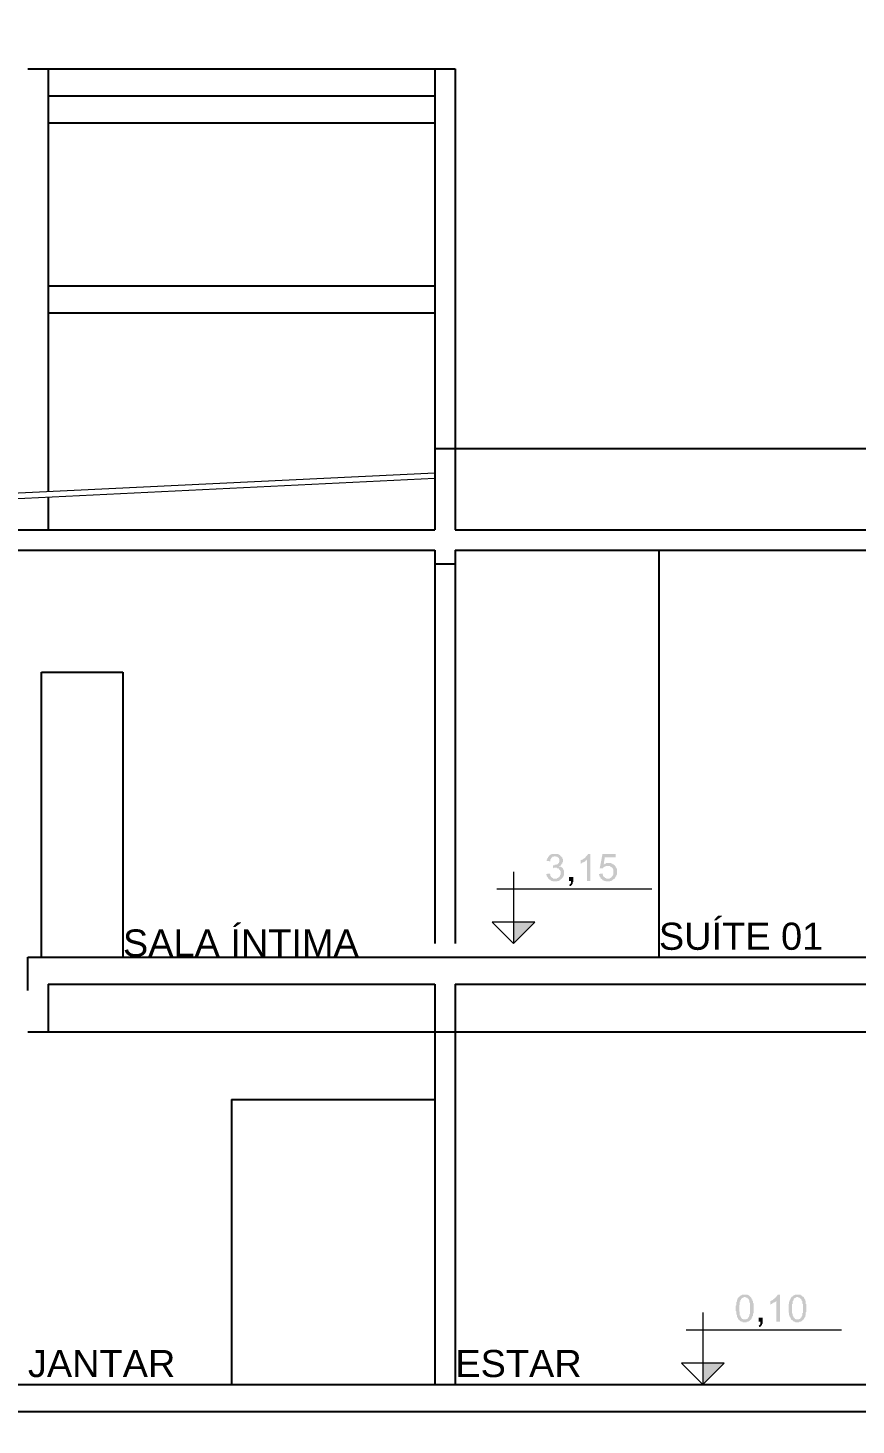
# Model space of a CAD drawing. Header units: millimetres. Extents: x 501.7 to 522.3, y 459.6 to 471.4.
# Drawn here: x 511.4 to 517.51, y 461.05 to 471.35 of the extents above; entities that cross this region are included whole.
import ezdxf

# ---------------------------------------------------------------- set-up
doc = ezdxf.new("R2010")
doc.units = ezdxf.units.MM
doc.linetypes.add('HIDDEN', pattern=[9.525, 6.35, -3.175])
for name, color, linetype in [('ARQ_ALV CT', 5, 'Continuous'), ('ARQ_ALV VS', 2, 'Continuous'), ('ARQ_CONC CT', 6, 'Continuous'), ('ARQ_CONC VS', 2, 'Continuous'), ('ARQ_CORTE', 6, 'Continuous'), ('ARQ_ESQ VS', 2, 'Continuous'), ('ARQ_PROJ INF', 1, 'HIDDEN'), ('ARQ_TXT 01', 1, 'Continuous'), ('PDF3_SIMB_01', 7, 'Continuous'), ('PDF3_SIMB_TXT', 7, 'Continuous')]:
    doc.layers.add(name, color=color, linetype=linetype)
doc.layers.add('ARQ_COTA_AZUL', color=5, linetype='Continuous', lineweight=20, true_color=0x0000ff)
doc.layers.add('ARQ_TELHADO CT', color=2, linetype='Continuous', lineweight=20)
doc.layers.add('PDF3_SIMB_PREENCHIMENTO', color=7, linetype='Continuous', true_color=0xbababa)
doc.styles.add('Annot_2.0mm', font='arial.ttf', dxfattribs={"height": 2})
doc.styles.add('cota', font='arial.ttf')
doc.dimstyles.new('Info 01 - annot', dxfattribs={"dimtxt": 2, "dimasz": 3, "dimexe": 1, "dimexo": 1, "dimgap": 1, "dimtad": 1, "dimzin": 4, "dimtxsty": 'cota', "dimblk": 'DOTSMALL', "dimcen": 2, "dimdle": 1, "dimclrd": 256, "dimclre": 256, "dimclrt": 1, "dimazin": 2, "dimtfac": 0.09, "dimtix": 1, "dimtmove": 2, "dimatfit": 2, "dimfxl": 5, "dimfxlon": 1, "dimtolj": 1, "dimtzin": 4, "dimlwd": -1, "dimarcsym": 1})

# ---------------------------------------------------------------- blocks, each defined once
blk = doc.blocks.new('_DotSmall')
at = {"color": 0, "linetype": 'ByBlock', "const_width": 0.5}
blk.add_lwpolyline([(-0.0625, 0, 1), (0.0625, 0, 1)], format="xyb", close=True, dxfattribs=at)
blk = doc.blocks.new('*D30')
at = {"layer": 'ARQ_COTA_AZUL', "transparency": 16777216}
blk.add_line((520.292, 468.153), (520.292, 469.353), dxfattribs=at)
at = {"layer": 'ARQ_COTA_AZUL', "lineweight": -2, "transparency": 16777216}
for p, q in [((519.792, 469.253), (520.392, 469.253)), ((519.792, 468.253), (520.392, 468.253))]:
    blk.add_line(p, q, dxfattribs=at)
at = {"layer": 'ARQ_COTA_AZUL', "transparency": 16777216, "xscale": 0.3, "yscale": 0.3, "zscale": 0.3}
for p, rotation in [((520.292, 469.253), 90), ((520.292, 468.253), 270)]:
    blk.add_blockref('_DotSmall', p, dxfattribs=dict(at, rotation=rotation))
at = {"layer": 'ARQ_COTA_AZUL', "color": 1, "transparency": 16777216, "insert": (520.072, 468.753), "char_height": 0.2, "attachment_point": 5, "rotation": 90, "style": 'cota'}
blk.add_mtext('\\A1;1,00', dxfattribs=at)
blk = doc.blocks.new('*D31')
at = {"layer": 'ARQ_COTA_AZUL', "transparency": 16777216}
for p, q in [((520.292, 469.435), (520.292, 469.735)), ((520.292, 469.235), (520.292, 469.435)), ((520.292, 469.235), (520.292, 468.935))]:
    blk.add_line(p, q, dxfattribs=at)
at = {"layer": 'ARQ_COTA_AZUL', "lineweight": -2, "transparency": 16777216}
for p, q in [((519.792, 469.435), (520.392, 469.435)), ((519.792, 469.235), (520.392, 469.235))]:
    blk.add_line(p, q, dxfattribs=at)
at = {"layer": 'ARQ_COTA_AZUL', "transparency": 16777216, "xscale": 0.3, "yscale": 0.3, "zscale": 0.3}
for p, rotation in [((520.292, 469.435), 270), ((520.292, 469.235), 90)]:
    blk.add_blockref('_DotSmall', p, dxfattribs=dict(at, rotation=rotation))
at = {"layer": 'ARQ_COTA_AZUL', "color": 1, "transparency": 16777216, "insert": (520.072, 469.335), "char_height": 0.2, "attachment_point": 5, "rotation": 90, "style": 'cota'}
blk.add_mtext('\\A1;,20', dxfattribs=at)
blk = doc.blocks.new('*D32')
at = {"layer": 'ARQ_COTA_AZUL', "transparency": 16777216}
blk.add_line((520.292, 469.353), (520.292, 470.753), dxfattribs=at)
at = {"layer": 'ARQ_COTA_AZUL', "lineweight": -2, "transparency": 16777216}
for p, q in [((519.792, 470.653), (520.392, 470.653)), ((519.792, 469.453), (520.392, 469.453))]:
    blk.add_line(p, q, dxfattribs=at)
at = {"layer": 'ARQ_COTA_AZUL', "transparency": 16777216, "xscale": 0.3, "yscale": 0.3, "zscale": 0.3}
for p, rotation in [((520.292, 470.653), 90), ((520.292, 469.453), 270)]:
    blk.add_blockref('_DotSmall', p, dxfattribs=dict(at, rotation=rotation))
at = {"layer": 'ARQ_COTA_AZUL', "color": 1, "transparency": 16777216, "insert": (520.072, 470.053), "char_height": 0.2, "attachment_point": 5, "rotation": 90, "style": 'cota'}
blk.add_mtext('\\A1;1,20', dxfattribs=at)
blk = doc.blocks.new('*D33')
at = {"layer": 'ARQ_COTA_AZUL', "transparency": 16777216}
for p, q in [((520.292, 470.853), (520.292, 471.153)), ((520.292, 470.653), (520.292, 470.853)), ((520.292, 470.653), (520.292, 470.353))]:
    blk.add_line(p, q, dxfattribs=at)
at = {"layer": 'ARQ_COTA_AZUL', "lineweight": -2, "transparency": 16777216}
for p, q in [((519.792, 470.853), (520.392, 470.853)), ((519.792, 470.653), (520.392, 470.653))]:
    blk.add_line(p, q, dxfattribs=at)
at = {"layer": 'ARQ_COTA_AZUL', "transparency": 16777216, "xscale": 0.3, "yscale": 0.3, "zscale": 0.3}
for p, rotation in [((520.292, 470.853), 270), ((520.292, 470.653), 90)]:
    blk.add_blockref('_DotSmall', p, dxfattribs=dict(at, rotation=rotation))
at = {"layer": 'ARQ_COTA_AZUL', "color": 1, "transparency": 16777216, "insert": (520.072, 470.753), "char_height": 0.2, "attachment_point": 5, "rotation": 90, "style": 'cota'}
blk.add_mtext('\\A1;,20', dxfattribs=at)
blk = doc.blocks.new('*D34')
at = {"layer": 'ARQ_COTA_AZUL', "transparency": 16777216}
for p, q in [((520.292, 471.053), (520.292, 471.353)), ((520.292, 470.853), (520.292, 471.053)), ((520.292, 470.853), (520.292, 470.553))]:
    blk.add_line(p, q, dxfattribs=at)
at = {"layer": 'ARQ_COTA_AZUL', "lineweight": -2, "transparency": 16777216}
for p, q in [((519.792, 471.053), (520.392, 471.053)), ((519.792, 470.853), (520.392, 470.853))]:
    blk.add_line(p, q, dxfattribs=at)
at = {"layer": 'ARQ_COTA_AZUL', "transparency": 16777216, "xscale": 0.3, "yscale": 0.3, "zscale": 0.3}
for p, rotation in [((520.292, 471.053), 270), ((520.292, 470.853), 90)]:
    blk.add_blockref('_DotSmall', p, dxfattribs=dict(at, rotation=rotation))
at = {"layer": 'ARQ_COTA_AZUL', "color": 1, "transparency": 16777216, "insert": (520.072, 470.953), "char_height": 0.2, "attachment_point": 5, "rotation": 90, "style": 'cota'}
blk.add_mtext('\\A1;,20', dxfattribs=at)
blk = doc.blocks.new('*D38')
at = {"layer": 'ARQ_COTA_AZUL', "transparency": 16777216}
blk.add_line((521.269, 468.153), (521.269, 471.153), dxfattribs=at)
at = {"layer": 'ARQ_COTA_AZUL', "lineweight": -2, "transparency": 16777216}
for p, q in [((520.769, 471.053), (521.369, 471.053)), ((520.769, 468.253), (521.369, 468.253))]:
    blk.add_line(p, q, dxfattribs=at)
at = {"layer": 'ARQ_COTA_AZUL', "transparency": 16777216, "xscale": 0.3, "yscale": 0.3, "zscale": 0.3}
for p, rotation in [((521.269, 471.053), 90), ((521.269, 468.253), 270)]:
    blk.add_blockref('_DotSmall', p, dxfattribs=dict(at, rotation=rotation))
at = {"layer": 'ARQ_COTA_AZUL', "color": 1, "transparency": 16777216, "insert": (521.049, 469.653), "char_height": 0.2, "attachment_point": 5, "rotation": 90, "style": 'cota'}
blk.add_mtext('\\A1;2,80', dxfattribs=at)
blk = doc.blocks.new('*D39')
at = {"layer": 'ARQ_COTA_AZUL', "transparency": 16777216}
blk.add_line((522.156, 461.053), (522.156, 471.153), dxfattribs=at)
at = {"layer": 'ARQ_COTA_AZUL', "lineweight": -2, "transparency": 16777216}
for p, q in [((521.656, 471.053), (522.256, 471.053)), ((521.656, 461.153), (522.256, 461.153))]:
    blk.add_line(p, q, dxfattribs=at)
at = {"layer": 'ARQ_COTA_AZUL', "transparency": 16777216, "xscale": 0.3, "yscale": 0.3, "zscale": 0.3}
for p, rotation in [((522.156, 471.053), 90), ((522.156, 461.153), 270)]:
    blk.add_blockref('_DotSmall', p, dxfattribs=dict(at, rotation=rotation))
at = {"layer": 'ARQ_COTA_AZUL', "color": 1, "transparency": 16777216, "insert": (521.936, 466.103), "char_height": 0.2, "attachment_point": 5, "rotation": 90, "style": 'cota'}
blk.add_mtext('\\A1;9,90', dxfattribs=at)

msp = doc.modelspace()

# ---------------------------------------------------------------- hatches: boundary and pattern name
at = {"layer": 'PDF3_SIMB_TXT', "transparency": 33554559}
for points in [[(515.222, 465.116), (515.247, 465.12), (515.247, 465.116), (515.247, 465.116), (515.252, 465.112), (515.252, 465.107), (515.252, 465.107), (515.252, 465.103), (515.256, 465.099), (515.256, 465.099), (515.256, 465.095), (515.26, 465.095), (515.26, 465.095), (515.26, 465.091), (515.264, 465.091), (515.264, 465.091), (515.268, 465.086), (515.268, 465.086), (515.273, 465.086), (515.273, 465.082), (515.277, 465.082), (515.277, 465.082), (515.281, 465.082), (515.285, 465.082), (515.285, 465.082), (515.29, 465.082), (515.294, 465.082), (515.294, 465.082), (515.298, 465.082), (515.302, 465.082), (515.302, 465.086), (515.307, 465.086), (515.307, 465.086), (515.311, 465.091), (515.311, 465.091), (515.315, 465.091), (515.315, 465.095), (515.319, 465.095), (515.319, 465.099), (515.324, 465.099), (515.324, 465.103), (515.324, 465.103), (515.324, 465.107), (515.328, 465.112), (515.328, 465.112), (515.328, 465.116), (515.328, 465.116), (515.328, 465.12), (515.328, 465.124), (515.328, 465.124), (515.328, 465.124), (515.328, 465.129), (515.328, 465.133), (515.328, 465.133), (515.328, 465.137), (515.324, 465.141), (515.324, 465.141), (515.324, 465.146), (515.319, 465.146), (515.319, 465.15), (515.319, 465.15), (515.315, 465.15), (515.315, 465.154), (515.315, 465.154), (515.311, 465.158), (515.307, 465.158), (515.307, 465.158), (515.302, 465.158), (515.302, 465.163), (515.298, 465.163), (515.294, 465.163), (515.294, 465.163), (515.29, 465.163), (515.29, 465.163), (515.285, 465.163), (515.285, 465.163), (515.281, 465.163), (515.277, 465.163), (515.277, 465.163), (515.273, 465.158), (515.273, 465.158), (515.273, 465.179), (515.277, 465.179), (515.277, 465.179), (515.281, 465.179), (515.285, 465.179), (515.285, 465.184), (515.29, 465.184), (515.294, 465.184), (515.294, 465.184), (515.298, 465.184), (515.298, 465.184), (515.302, 465.188), (515.307, 465.188), (515.307, 465.188), (515.311, 465.192), (515.311, 465.192), (515.311, 465.196), (515.315, 465.196), (515.315, 465.196), (515.315, 465.201), (515.319, 465.205), (515.319, 465.205), (515.319, 465.209), (515.319, 465.213), (515.319, 465.213), (515.319, 465.218), (515.319, 465.222), (515.319, 465.222), (515.319, 465.226), (515.315, 465.226), (515.315, 465.23), (515.315, 465.234), (515.311, 465.234), (515.311, 465.234), (515.311, 465.239), (515.307, 465.239), (515.307, 465.239), (515.302, 465.243), (515.302, 465.243), (515.298, 465.243), (515.298, 465.243), (515.294, 465.243), (515.29, 465.247), (515.29, 465.247), (515.285, 465.247), (515.285, 465.247), (515.281, 465.247), (515.277, 465.243), (515.277, 465.243), (515.273, 465.243), (515.268, 465.243), (515.268, 465.239), (515.264, 465.239), (515.264, 465.239), (515.264, 465.239), (515.26, 465.234), (515.26, 465.234), (515.256, 465.23), (515.256, 465.23), (515.256, 465.226), (515.256, 465.226), (515.252, 465.222), (515.252, 465.218), (515.252, 465.218), (515.252, 465.213), (515.252, 465.209), (515.226, 465.213), (515.226, 465.218), (515.226, 465.222), (515.226, 465.222), (515.23, 465.226), (515.23, 465.23), (515.23, 465.23), (515.23, 465.234), (515.235, 465.234), (515.235, 465.239), (515.235, 465.239), (515.239, 465.243), (515.239, 465.243), (515.239, 465.247), (515.243, 465.247), (515.243, 465.251), (515.247, 465.251), (515.247, 465.251), (515.247, 465.256), (515.252, 465.256), (515.252, 465.256), (515.256, 465.26), (515.256, 465.26), (515.26, 465.26), (515.26, 465.26), (515.264, 465.264), (515.268, 465.264), (515.268, 465.264), (515.273, 465.264), (515.277, 465.264), (515.277, 465.264), (515.281, 465.264), (515.285, 465.264), (515.285, 465.264), (515.29, 465.264), (515.29, 465.264), (515.294, 465.264), (515.298, 465.264), (515.298, 465.264), (515.302, 465.264), (515.307, 465.264), (515.307, 465.264), (515.311, 465.26), (515.311, 465.26), (515.315, 465.26), (515.315, 465.26), (515.319, 465.256), (515.319, 465.256), (515.324, 465.256), (515.324, 465.251), (515.328, 465.251), (515.328, 465.247), (515.332, 465.247), (515.332, 465.243), (515.336, 465.243), (515.336, 465.239), (515.336, 465.239), (515.34, 465.239), (515.34, 465.234), (515.34, 465.23), (515.34, 465.23), (515.345, 465.226), (515.345, 465.226), (515.345, 465.222), (515.345, 465.218), (515.345, 465.218), (515.345, 465.213), (515.345, 465.209), (515.345, 465.209), (515.345, 465.205), (515.345, 465.205), (515.34, 465.201), (515.34, 465.196), (515.34, 465.196), (515.34, 465.192), (515.336, 465.192), (515.336, 465.192), (515.336, 465.188), (515.336, 465.188), (515.332, 465.184), (515.332, 465.184), (515.328, 465.179), (515.328, 465.179), (515.324, 465.175), (515.324, 465.175), (515.319, 465.175), (515.315, 465.175), (515.319, 465.171), (515.324, 465.171), (515.324, 465.171), (515.328, 465.171), (515.332, 465.167), (515.332, 465.167), (515.336, 465.167), (515.336, 465.163), (515.34, 465.163), (515.34, 465.163), (515.345, 465.158), (515.345, 465.158), (515.345, 465.158), (515.345, 465.154), (515.349, 465.154), (515.349, 465.15), (515.349, 465.146), (515.349, 465.146), (515.353, 465.141), (515.353, 465.141), (515.353, 465.137), (515.353, 465.133), (515.353, 465.133), (515.353, 465.129), (515.353, 465.124), (515.353, 465.124), (515.353, 465.12), (515.353, 465.12), (515.353, 465.116), (515.353, 465.112), (515.353, 465.112), (515.353, 465.107), (515.353, 465.103), (515.349, 465.103), (515.349, 465.099), (515.349, 465.099), (515.349, 465.095), (515.345, 465.095), (515.345, 465.091), (515.345, 465.091), (515.34, 465.086), (515.34, 465.086), (515.336, 465.082), (515.336, 465.082), (515.336, 465.078), (515.332, 465.078), (515.332, 465.078), (515.328, 465.074), (515.328, 465.074), (515.324, 465.074), (515.324, 465.069), (515.319, 465.069), (515.319, 465.069), (515.315, 465.065), (515.311, 465.065), (515.311, 465.065), (515.307, 465.065), (515.307, 465.065), (515.302, 465.061), (515.298, 465.061), (515.298, 465.061), (515.294, 465.061), (515.29, 465.061), (515.29, 465.061), (515.285, 465.061), (515.285, 465.061), (515.281, 465.061), (515.277, 465.061), (515.277, 465.061), (515.273, 465.061), (515.268, 465.065), (515.268, 465.065), (515.264, 465.065), (515.26, 465.065), (515.26, 465.065), (515.256, 465.069), (515.256, 465.069), (515.252, 465.069), (515.252, 465.074), (515.247, 465.074), (515.247, 465.074), (515.243, 465.078), (515.243, 465.078), (515.243, 465.078), (515.239, 465.082), (515.239, 465.082), (515.235, 465.086), (515.235, 465.086), (515.235, 465.091), (515.23, 465.091), (515.23, 465.095), (515.23, 465.095), (515.226, 465.099), (515.226, 465.103), (515.226, 465.103), (515.226, 465.107), (515.226, 465.107), (515.222, 465.112), (515.222, 465.116), (515.222, 465.116)], [(515.548, 465.065), (515.522, 465.065), (515.522, 465.222), (515.522, 465.222), (515.518, 465.218), (515.518, 465.218), (515.518, 465.213), (515.514, 465.213), (515.51, 465.213), (515.51, 465.209), (515.506, 465.209), (515.506, 465.205), (515.501, 465.205), (515.501, 465.205), (515.497, 465.205), (515.497, 465.201), (515.493, 465.201), (515.489, 465.201), (515.489, 465.196), (515.484, 465.196), (515.484, 465.196), (515.48, 465.192), (515.476, 465.192), (515.476, 465.192), (515.476, 465.192), (515.476, 465.218), (515.476, 465.218), (515.48, 465.218), (515.484, 465.218), (515.484, 465.222), (515.489, 465.222), (515.489, 465.222), (515.493, 465.226), (515.493, 465.226), (515.497, 465.23), (515.501, 465.23), (515.501, 465.23), (515.506, 465.234), (515.506, 465.234), (515.51, 465.234), (515.51, 465.239), (515.51, 465.239), (515.514, 465.243), (515.514, 465.243), (515.518, 465.247), (515.518, 465.247), (515.522, 465.251), (515.522, 465.251), (515.527, 465.256), (515.527, 465.256), (515.527, 465.26), (515.531, 465.26), (515.531, 465.264), (515.531, 465.264), (515.531, 465.264), (515.548, 465.264)], [(515.611, 465.116), (515.637, 465.12), (515.637, 465.116), (515.637, 465.112), (515.641, 465.112), (515.641, 465.107), (515.641, 465.103), (515.641, 465.103), (515.645, 465.099), (515.645, 465.099), (515.645, 465.095), (515.65, 465.095), (515.65, 465.091), (515.65, 465.091), (515.654, 465.091), (515.654, 465.086), (515.658, 465.086), (515.658, 465.086), (515.662, 465.086), (515.666, 465.082), (515.666, 465.082), (515.671, 465.082), (515.671, 465.082), (515.675, 465.082), (515.675, 465.082), (515.679, 465.082), (515.683, 465.082), (515.683, 465.082), (515.688, 465.082), (515.688, 465.082), (515.692, 465.086), (515.692, 465.086), (515.696, 465.086), (515.7, 465.091), (515.7, 465.091), (515.705, 465.091), (515.705, 465.095), (515.705, 465.095), (515.709, 465.099), (515.709, 465.099), (515.709, 465.103), (515.713, 465.103), (515.713, 465.107), (515.713, 465.107), (515.713, 465.112), (515.717, 465.112), (515.717, 465.116), (515.717, 465.12), (515.717, 465.12), (515.717, 465.124), (515.717, 465.129), (515.717, 465.129), (515.717, 465.129), (515.717, 465.133), (515.717, 465.137), (515.717, 465.141), (515.717, 465.141), (515.717, 465.146), (515.717, 465.15), (515.713, 465.15), (515.713, 465.154), (515.713, 465.154), (515.713, 465.158), (515.709, 465.158), (515.709, 465.163), (515.705, 465.163), (515.705, 465.163), (515.705, 465.167), (515.7, 465.167), (515.7, 465.171), (515.696, 465.171), (515.696, 465.171), (515.692, 465.171), (515.692, 465.175), (515.688, 465.175), (515.688, 465.175), (515.683, 465.175), (515.679, 465.175), (515.675, 465.175), (515.675, 465.175), (515.671, 465.175), (515.671, 465.175), (515.666, 465.175), (515.662, 465.175), (515.662, 465.175), (515.658, 465.171), (515.658, 465.171), (515.654, 465.171), (515.654, 465.171), (515.65, 465.171), (515.65, 465.167), (515.645, 465.167), (515.645, 465.163), (515.641, 465.163), (515.641, 465.158), (515.641, 465.158), (515.637, 465.158), (515.616, 465.158), (515.637, 465.264), (515.734, 465.264), (515.734, 465.239), (515.654, 465.239), (515.645, 465.184), (515.645, 465.188), (515.65, 465.188), (515.65, 465.188), (515.654, 465.192), (515.658, 465.192), (515.658, 465.192), (515.662, 465.192), (515.662, 465.196), (515.666, 465.196), (515.671, 465.196), (515.671, 465.196), (515.675, 465.196), (515.679, 465.196), (515.679, 465.196), (515.683, 465.196), (515.683, 465.196), (515.688, 465.196), (515.692, 465.196), (515.692, 465.196), (515.696, 465.196), (515.7, 465.196), (515.7, 465.196), (515.705, 465.192), (515.705, 465.192), (515.709, 465.192), (515.709, 465.192), (515.713, 465.188), (515.717, 465.188), (515.717, 465.188), (515.721, 465.184), (515.721, 465.184), (515.726, 465.179), (515.726, 465.179), (515.73, 465.179), (515.73, 465.175), (515.73, 465.175), (515.734, 465.171), (515.734, 465.171), (515.734, 465.167), (515.738, 465.163), (515.738, 465.163), (515.738, 465.158), (515.738, 465.158), (515.743, 465.154), (515.743, 465.154), (515.743, 465.15), (515.743, 465.146), (515.743, 465.146), (515.743, 465.141), (515.743, 465.137), (515.743, 465.137), (515.743, 465.133), (515.743, 465.129), (515.743, 465.129), (515.743, 465.124), (515.743, 465.12), (515.743, 465.12), (515.743, 465.116), (515.743, 465.112), (515.743, 465.112), (515.738, 465.107), (515.738, 465.107), (515.738, 465.103), (515.738, 465.099), (515.734, 465.099), (515.734, 465.095), (515.734, 465.095), (515.734, 465.091), (515.73, 465.091), (515.73, 465.086), (515.73, 465.086), (515.726, 465.082), (515.726, 465.082), (515.721, 465.078), (515.721, 465.078), (515.717, 465.078), (515.717, 465.074), (515.713, 465.074), (515.713, 465.074), (515.709, 465.069), (515.709, 465.069), (515.705, 465.069), (515.705, 465.065), (515.7, 465.065), (515.7, 465.065), (515.696, 465.065), (515.692, 465.065), (515.692, 465.061), (515.688, 465.061), (515.683, 465.061), (515.683, 465.061), (515.679, 465.061), (515.675, 465.061), (515.675, 465.061), (515.671, 465.061), (515.671, 465.061), (515.666, 465.061), (515.662, 465.061), (515.662, 465.061), (515.658, 465.065), (515.654, 465.065), (515.654, 465.065), (515.65, 465.065), (515.65, 465.065), (515.645, 465.069), (515.641, 465.069), (515.641, 465.069), (515.637, 465.069), (515.637, 465.074), (515.633, 465.074), (515.633, 465.078), (515.633, 465.078), (515.628, 465.078), (515.628, 465.082), (515.624, 465.082), (515.624, 465.086), (515.624, 465.086), (515.62, 465.091), (515.62, 465.091), (515.62, 465.095), (515.616, 465.095), (515.616, 465.099), (515.616, 465.099), (515.616, 465.103), (515.611, 465.107), (515.611, 465.107), (515.611, 465.112), (515.611, 465.116), (515.611, 465.116)], [(515.391, 465.065), (515.391, 465.095), (515.421, 465.095), (515.421, 465.065), (515.421, 465.061), (515.421, 465.057), (515.421, 465.057), (515.417, 465.052), (515.417, 465.048), (515.417, 465.048), (515.417, 465.044), (515.417, 465.044), (515.412, 465.04), (515.412, 465.04), (515.412, 465.04), (515.412, 465.036), (515.408, 465.036), (515.408, 465.031), (515.404, 465.031), (515.404, 465.027), (515.4, 465.027), (515.4, 465.027), (515.395, 465.027), (515.391, 465.036), (515.391, 465.036), (515.395, 465.04), (515.395, 465.04), (515.4, 465.044), (515.4, 465.044), (515.4, 465.044), (515.404, 465.048), (515.404, 465.048), (515.404, 465.052), (515.404, 465.057), (515.404, 465.057), (515.404, 465.061), (515.404, 465.065), (515.404, 465.065)], [(516.945, 461.815), (516.919, 461.815), (516.919, 461.972), (516.919, 461.972), (516.919, 461.967), (516.915, 461.967), (516.915, 461.963), (516.911, 461.963), (516.911, 461.963), (516.906, 461.959), (516.902, 461.959), (516.902, 461.955), (516.898, 461.955), (516.898, 461.955), (516.894, 461.955), (516.894, 461.95), (516.89, 461.95), (516.885, 461.95), (516.885, 461.946), (516.881, 461.946), (516.881, 461.946), (516.877, 461.942), (516.877, 461.942), (516.873, 461.942), (516.873, 461.942), (516.873, 461.967), (516.873, 461.967), (516.877, 461.967), (516.881, 461.967), (516.881, 461.972), (516.885, 461.972), (516.885, 461.972), (516.89, 461.976), (516.894, 461.976), (516.894, 461.98), (516.898, 461.98), (516.898, 461.98), (516.902, 461.984), (516.902, 461.984), (516.906, 461.984), (516.906, 461.989), (516.906, 461.989), (516.911, 461.993), (516.911, 461.993), (516.915, 461.997), (516.915, 461.997), (516.919, 462.001), (516.919, 462.001), (516.923, 462.006), (516.923, 462.006), (516.923, 462.01), (516.928, 462.01), (516.928, 462.014), (516.928, 462.014), (516.928, 462.014), (516.945, 462.014)], [(516.788, 461.815), (516.788, 461.845), (516.818, 461.845), (516.818, 461.815), (516.818, 461.811), (516.818, 461.807), (516.818, 461.807), (516.818, 461.802), (516.813, 461.798), (516.813, 461.798), (516.813, 461.794), (516.813, 461.794), (516.813, 461.79), (516.809, 461.79), (516.809, 461.79), (516.809, 461.785), (516.805, 461.785), (516.805, 461.781), (516.801, 461.781), (516.801, 461.777), (516.796, 461.777), (516.796, 461.777), (516.792, 461.777), (516.788, 461.785), (516.788, 461.785), (516.792, 461.79), (516.792, 461.79), (516.796, 461.794), (516.796, 461.794), (516.796, 461.794), (516.801, 461.798), (516.801, 461.798), (516.801, 461.802), (516.801, 461.807), (516.801, 461.807), (516.801, 461.811), (516.801, 461.815), (516.801, 461.815)]]:
    msp.add_hatch(color=256, dxfattribs=at).paths.add_polyline_path(points)
h = msp.add_hatch(color=256, dxfattribs=at)
h.paths.add_polyline_path([(516.619, 461.912), (516.619, 461.917), (516.619, 461.921), (516.619, 461.925), (516.619, 461.925), (516.619, 461.929), (516.619, 461.934), (516.623, 461.938), (516.623, 461.938), (516.623, 461.942), (516.623, 461.946), (516.623, 461.946), (516.623, 461.95), (516.623, 461.95), (516.623, 461.955), (516.623, 461.959), (516.623, 461.959), (516.627, 461.963), (516.627, 461.963), (516.627, 461.967), (516.627, 461.967), (516.627, 461.972), (516.627, 461.972), (516.631, 461.976), (516.631, 461.98), (516.631, 461.98), (516.631, 461.984), (516.636, 461.989), (516.636, 461.989), (516.636, 461.993), (516.64, 461.993), (516.64, 461.997), (516.644, 461.997), (516.644, 462.001), (516.644, 462.001), (516.648, 462.001), (516.648, 462.006), (516.652, 462.006), (516.652, 462.006), (516.657, 462.01), (516.657, 462.01), (516.661, 462.01), (516.661, 462.01), (516.665, 462.014), (516.669, 462.014), (516.669, 462.014), (516.674, 462.014), (516.678, 462.014), (516.678, 462.014), (516.682, 462.014), (516.686, 462.014), (516.686, 462.014), (516.686, 462.014), (516.691, 462.014), (516.695, 462.014), (516.695, 462.014), (516.699, 462.014), (516.703, 462.014), (516.703, 462.014), (516.707, 462.014), (516.712, 462.01), (516.712, 462.01), (516.712, 462.01), (516.716, 462.01), (516.72, 462.006), (516.72, 462.006), (516.724, 462.001), (516.724, 462.001), (516.724, 462.001), (516.729, 461.997), (516.729, 461.997), (516.733, 461.993), (516.733, 461.989), (516.733, 461.989), (516.737, 461.984), (516.737, 461.984), (516.737, 461.98), (516.741, 461.98), (516.741, 461.976), (516.741, 461.976), (516.741, 461.972), (516.746, 461.967), (516.746, 461.967), (516.746, 461.963), (516.746, 461.959), (516.746, 461.959), (516.746, 461.955), (516.746, 461.955), (516.75, 461.95), (516.75, 461.95), (516.75, 461.946), (516.75, 461.946), (516.75, 461.942), (516.75, 461.938), (516.75, 461.938), (516.75, 461.934), (516.75, 461.929), (516.75, 461.925), (516.75, 461.925), (516.75, 461.921), (516.75, 461.917), (516.75, 461.912), (516.75, 461.912), (516.75, 461.908), (516.75, 461.908), (516.75, 461.904), (516.75, 461.9), (516.75, 461.895), (516.75, 461.895), (516.75, 461.891), (516.75, 461.887), (516.75, 461.887), (516.75, 461.883), (516.75, 461.879), (516.75, 461.879), (516.746, 461.874), (516.746, 461.87), (516.746, 461.87), (516.746, 461.866), (516.746, 461.866), (516.746, 461.862), (516.746, 461.862), (516.746, 461.857), (516.741, 461.857), (516.741, 461.853), (516.741, 461.849), (516.741, 461.849), (516.737, 461.845), (516.737, 461.845), (516.737, 461.84), (516.733, 461.836), (516.733, 461.836), (516.733, 461.832), (516.729, 461.832), (516.729, 461.828), (516.724, 461.828), (516.724, 461.828), (516.724, 461.824), (516.72, 461.824), (516.72, 461.824), (516.716, 461.819), (516.716, 461.819), (516.712, 461.819), (516.712, 461.815), (516.707, 461.815), (516.707, 461.815), (516.703, 461.815), (516.699, 461.815), (516.699, 461.811), (516.695, 461.811), (516.691, 461.811), (516.691, 461.811), (516.686, 461.811), (516.686, 461.811), (516.682, 461.811), (516.678, 461.811), (516.678, 461.811), (516.674, 461.811), (516.669, 461.811), (516.669, 461.815), (516.665, 461.815), (516.665, 461.815), (516.661, 461.815), (516.657, 461.819), (516.657, 461.819), (516.652, 461.819), (516.652, 461.819), (516.648, 461.824), (516.648, 461.824), (516.644, 461.828), (516.644, 461.828), (516.64, 461.828), (516.64, 461.832), (516.64, 461.832), (516.64, 461.832), (516.636, 461.836), (516.636, 461.836), (516.636, 461.84), (516.636, 461.84), (516.631, 461.845), (516.631, 461.845), (516.631, 461.849), (516.631, 461.849), (516.627, 461.853), (516.627, 461.853), (516.627, 461.857), (516.627, 461.857), (516.627, 461.862), (516.627, 461.866), (516.623, 461.866), (516.623, 461.87), (516.623, 461.87), (516.623, 461.874), (516.623, 461.879), (516.623, 461.879), (516.623, 461.883), (516.623, 461.887), (516.623, 461.891), (516.623, 461.891), (516.619, 461.895), (516.619, 461.9), (516.619, 461.904), (516.619, 461.908), (516.619, 461.908), (516.619, 461.912)], flags=0)
h.paths.add_polyline_path([(516.644, 461.912), (516.644, 461.908), (516.644, 461.904), (516.644, 461.904), (516.644, 461.9), (516.644, 461.895), (516.644, 461.891), (516.648, 461.887), (516.648, 461.883), (516.648, 461.883), (516.648, 461.879), (516.648, 461.874), (516.648, 461.874), (516.648, 461.87), (516.648, 461.866), (516.648, 461.866), (516.648, 461.862), (516.652, 461.862), (516.652, 461.857), (516.652, 461.857), (516.652, 461.853), (516.652, 461.853), (516.657, 461.853), (516.657, 461.849), (516.657, 461.849), (516.657, 461.849), (516.657, 461.845), (516.661, 461.845), (516.661, 461.84), (516.665, 461.84), (516.665, 461.836), (516.669, 461.836), (516.669, 461.836), (516.674, 461.832), (516.678, 461.832), (516.678, 461.832), (516.682, 461.832), (516.682, 461.832), (516.686, 461.832), (516.686, 461.832), (516.691, 461.832), (516.695, 461.832), (516.695, 461.832), (516.699, 461.836), (516.699, 461.836), (516.703, 461.836), (516.703, 461.836), (516.707, 461.84), (516.707, 461.84), (516.712, 461.845), (516.712, 461.845), (516.712, 461.849), (516.716, 461.849), (516.716, 461.849), (516.716, 461.853), (516.716, 461.853), (516.716, 461.857), (516.72, 461.857), (516.72, 461.862), (516.72, 461.862), (516.72, 461.866), (516.72, 461.866), (516.72, 461.87), (516.72, 461.87), (516.724, 461.874), (516.724, 461.879), (516.724, 461.879), (516.724, 461.883), (516.724, 461.887), (516.724, 461.891), (516.724, 461.895), (516.724, 461.895), (516.724, 461.9), (516.724, 461.904), (516.724, 461.908), (516.724, 461.912), (516.724, 461.912), (516.724, 461.917), (516.724, 461.921), (516.724, 461.925), (516.724, 461.929), (516.724, 461.934), (516.724, 461.938), (516.724, 461.938), (516.724, 461.942), (516.724, 461.946), (516.724, 461.95), (516.724, 461.95), (516.724, 461.955), (516.72, 461.955), (516.72, 461.959), (516.72, 461.963), (516.72, 461.963), (516.72, 461.967), (516.72, 461.967), (516.72, 461.972), (516.716, 461.972), (516.716, 461.976), (516.716, 461.976), (516.716, 461.976), (516.716, 461.98), (516.712, 461.98), (516.712, 461.98), (516.712, 461.984), (516.707, 461.984), (516.707, 461.989), (516.703, 461.989), (516.703, 461.993), (516.699, 461.993), (516.699, 461.993), (516.695, 461.993), (516.691, 461.993), (516.691, 461.997), (516.686, 461.997), (516.686, 461.997), (516.682, 461.997), (516.678, 461.997), (516.678, 461.993), (516.674, 461.993), (516.674, 461.993), (516.669, 461.993), (516.669, 461.989), (516.665, 461.989), (516.665, 461.989), (516.661, 461.984), (516.661, 461.984), (516.657, 461.98), (516.657, 461.98), (516.657, 461.976), (516.657, 461.976), (516.652, 461.976), (516.652, 461.972), (516.652, 461.972), (516.652, 461.967), (516.652, 461.967), (516.652, 461.963), (516.648, 461.963), (516.648, 461.959), (516.648, 461.955), (516.648, 461.955), (516.648, 461.95), (516.648, 461.946), (516.648, 461.946), (516.648, 461.942), (516.648, 461.938), (516.644, 461.938), (516.644, 461.934), (516.644, 461.929), (516.644, 461.925), (516.644, 461.921), (516.644, 461.917), (516.644, 461.912), (516.644, 461.912)], flags=0)
h = msp.add_hatch(color=256, dxfattribs=at)
h.paths.add_polyline_path([(517.008, 461.912), (517.008, 461.917), (517.008, 461.921), (517.008, 461.925), (517.008, 461.925), (517.008, 461.929), (517.008, 461.934), (517.008, 461.938), (517.008, 461.938), (517.008, 461.942), (517.008, 461.946), (517.012, 461.946), (517.012, 461.95), (517.012, 461.95), (517.012, 461.955), (517.012, 461.959), (517.012, 461.959), (517.012, 461.963), (517.012, 461.963), (517.017, 461.967), (517.017, 461.967), (517.017, 461.972), (517.017, 461.972), (517.017, 461.976), (517.021, 461.98), (517.021, 461.98), (517.021, 461.984), (517.025, 461.989), (517.025, 461.989), (517.025, 461.993), (517.029, 461.993), (517.029, 461.997), (517.029, 461.997), (517.033, 462.001), (517.033, 462.001), (517.038, 462.001), (517.038, 462.006), (517.038, 462.006), (517.042, 462.006), (517.042, 462.01), (517.046, 462.01), (517.05, 462.01), (517.05, 462.01), (517.055, 462.014), (517.055, 462.014), (517.059, 462.014), (517.063, 462.014), (517.063, 462.014), (517.067, 462.014), (517.072, 462.014), (517.072, 462.014), (517.072, 462.014), (517.076, 462.014), (517.08, 462.014), (517.084, 462.014), (517.084, 462.014), (517.089, 462.014), (517.093, 462.014), (517.093, 462.014), (517.097, 462.014), (517.097, 462.01), (517.101, 462.01), (517.101, 462.01), (517.105, 462.01), (517.105, 462.006), (517.11, 462.006), (517.11, 462.001), (517.114, 462.001), (517.114, 462.001), (517.118, 461.997), (517.118, 461.997), (517.122, 461.993), (517.122, 461.989), (517.122, 461.989), (517.127, 461.984), (517.127, 461.984), (517.127, 461.98), (517.127, 461.98), (517.131, 461.976), (517.131, 461.976), (517.131, 461.972), (517.131, 461.967), (517.135, 461.967), (517.135, 461.963), (517.135, 461.959), (517.135, 461.959), (517.135, 461.955), (517.135, 461.955), (517.135, 461.95), (517.135, 461.95), (517.135, 461.946), (517.139, 461.946), (517.139, 461.942), (517.139, 461.938), (517.139, 461.938), (517.139, 461.934), (517.139, 461.929), (517.139, 461.925), (517.139, 461.925), (517.139, 461.921), (517.139, 461.917), (517.139, 461.912), (517.139, 461.912), (517.139, 461.908), (517.139, 461.908), (517.139, 461.904), (517.139, 461.9), (517.139, 461.895), (517.139, 461.895), (517.139, 461.891), (517.139, 461.887), (517.139, 461.887), (517.135, 461.883), (517.135, 461.879), (517.135, 461.879), (517.135, 461.874), (517.135, 461.87), (517.135, 461.87), (517.135, 461.866), (517.135, 461.866), (517.135, 461.862), (517.131, 461.862), (517.131, 461.857), (517.131, 461.857), (517.131, 461.853), (517.131, 461.849), (517.127, 461.849), (517.127, 461.845), (517.127, 461.845), (517.122, 461.84), (517.122, 461.836), (517.122, 461.836), (517.118, 461.832), (517.118, 461.832), (517.118, 461.828), (517.114, 461.828), (517.114, 461.828), (517.11, 461.824), (517.11, 461.824), (517.11, 461.824), (517.105, 461.819), (517.105, 461.819), (517.101, 461.819), (517.097, 461.815), (517.097, 461.815), (517.093, 461.815), (517.093, 461.815), (517.089, 461.815), (517.084, 461.811), (517.084, 461.811), (517.08, 461.811), (517.076, 461.811), (517.076, 461.811), (517.072, 461.811), (517.072, 461.811), (517.067, 461.811), (517.063, 461.811), (517.063, 461.811), (517.059, 461.811), (517.055, 461.815), (517.055, 461.815), (517.05, 461.815), (517.05, 461.815), (517.046, 461.819), (517.046, 461.819), (517.042, 461.819), (517.042, 461.819), (517.038, 461.824), (517.038, 461.824), (517.033, 461.828), (517.033, 461.828), (517.029, 461.828), (517.029, 461.832), (517.029, 461.832), (517.025, 461.832), (517.025, 461.836), (517.025, 461.836), (517.025, 461.84), (517.021, 461.84), (517.021, 461.845), (517.021, 461.845), (517.021, 461.849), (517.017, 461.849), (517.017, 461.853), (517.017, 461.853), (517.017, 461.857), (517.017, 461.857), (517.012, 461.862), (517.012, 461.866), (517.012, 461.866), (517.012, 461.87), (517.012, 461.87), (517.012, 461.874), (517.012, 461.879), (517.012, 461.879), (517.008, 461.883), (517.008, 461.887), (517.008, 461.891), (517.008, 461.891), (517.008, 461.895), (517.008, 461.9), (517.008, 461.904), (517.008, 461.908), (517.008, 461.908), (517.008, 461.912)], flags=0)
h.paths.add_polyline_path([(517.033, 461.912), (517.033, 461.908), (517.033, 461.904), (517.033, 461.904), (517.033, 461.9), (517.033, 461.895), (517.033, 461.891), (517.033, 461.887), (517.033, 461.883), (517.033, 461.883), (517.033, 461.879), (517.038, 461.874), (517.038, 461.874), (517.038, 461.87), (517.038, 461.866), (517.038, 461.866), (517.038, 461.862), (517.038, 461.862), (517.042, 461.857), (517.042, 461.857), (517.042, 461.853), (517.042, 461.853), (517.042, 461.853), (517.042, 461.849), (517.046, 461.849), (517.046, 461.849), (517.046, 461.845), (517.05, 461.845), (517.05, 461.84), (517.055, 461.84), (517.055, 461.836), (517.059, 461.836), (517.059, 461.836), (517.063, 461.832), (517.063, 461.832), (517.067, 461.832), (517.067, 461.832), (517.072, 461.832), (517.072, 461.832), (517.076, 461.832), (517.08, 461.832), (517.08, 461.832), (517.084, 461.832), (517.084, 461.836), (517.089, 461.836), (517.089, 461.836), (517.093, 461.836), (517.097, 461.84), (517.097, 461.84), (517.097, 461.845), (517.101, 461.845), (517.101, 461.849), (517.101, 461.849), (517.105, 461.849), (517.105, 461.853), (517.105, 461.853), (517.105, 461.857), (517.105, 461.857), (517.11, 461.862), (517.11, 461.862), (517.11, 461.866), (517.11, 461.866), (517.11, 461.87), (517.11, 461.87), (517.11, 461.874), (517.11, 461.879), (517.114, 461.879), (517.114, 461.883), (517.114, 461.887), (517.114, 461.891), (517.114, 461.895), (517.114, 461.895), (517.114, 461.9), (517.114, 461.904), (517.114, 461.908), (517.114, 461.912), (517.114, 461.912), (517.114, 461.917), (517.114, 461.921), (517.114, 461.925), (517.114, 461.929), (517.114, 461.934), (517.114, 461.938), (517.114, 461.938), (517.114, 461.942), (517.114, 461.946), (517.11, 461.95), (517.11, 461.95), (517.11, 461.955), (517.11, 461.955), (517.11, 461.959), (517.11, 461.963), (517.11, 461.963), (517.11, 461.967), (517.105, 461.967), (517.105, 461.972), (517.105, 461.972), (517.105, 461.976), (517.105, 461.976), (517.105, 461.976), (517.101, 461.98), (517.101, 461.98), (517.101, 461.98), (517.097, 461.984), (517.097, 461.984), (517.093, 461.989), (517.093, 461.989), (517.089, 461.993), (517.089, 461.993), (517.084, 461.993), (517.084, 461.993), (517.08, 461.993), (517.08, 461.997), (517.076, 461.997), (517.072, 461.997), (517.072, 461.997), (517.067, 461.997), (517.063, 461.993), (517.063, 461.993), (517.059, 461.993), (517.059, 461.993), (517.055, 461.989), (517.055, 461.989), (517.05, 461.989), (517.05, 461.984), (517.046, 461.984), (517.046, 461.98), (517.046, 461.98), (517.046, 461.976), (517.042, 461.976), (517.042, 461.976), (517.042, 461.972), (517.042, 461.972), (517.042, 461.967), (517.038, 461.967), (517.038, 461.963), (517.038, 461.963), (517.038, 461.959), (517.038, 461.955), (517.038, 461.955), (517.038, 461.95), (517.038, 461.946), (517.033, 461.946), (517.033, 461.942), (517.033, 461.938), (517.033, 461.938), (517.033, 461.934), (517.033, 461.929), (517.033, 461.925), (517.033, 461.921), (517.033, 461.917), (517.033, 461.912), (517.033, 461.912)], flags=0)

# ---------------------------------------------------------------- linework, layer by layer
at = {"layer": 'ARQ_ALV CT'}
for p, q in [((514.402, 467.403), (514.402, 464.603)), ((514.552, 467.403), (514.552, 464.603)), ((514.402, 463.953), (514.402, 461.353)), ((514.552, 463.953), (514.552, 461.353))]:
    msp.add_line(p, q, dxfattribs=at)
at = {"layer": 'ARQ_ALV VS'}
for p, q in [((511.402, 471.053), (514.552, 471.053)), ((514.552, 468.253), (518.052, 468.253))]:
    msp.add_line(p, q, dxfattribs=at)
at = {"layer": 'ARQ_CONC CT'}
for p, q in [((514.402, 468.253), (514.402, 467.653)), ((514.402, 468.253), (514.552, 468.253)), ((514.552, 468.253), (514.552, 467.653)), ((508.152, 467.653), (514.402, 467.653)), ((514.552, 467.653), (518.052, 467.653)), ((508.152, 467.503), (514.402, 467.503)), ((514.402, 467.503), (514.402, 467.403)), ((514.552, 467.503), (514.552, 467.403)), ((514.552, 467.503), (518.052, 467.503)), ((514.402, 467.403), (514.552, 467.403)), ((511.402, 464.503), (519.352, 464.503)), ((511.402, 464.258), (511.402, 464.503)), ((511.552, 464.303), (511.552, 463.953)), ((511.552, 464.303), (514.402, 464.303)), ((514.402, 464.303), (514.402, 463.953)), ((514.552, 464.303), (514.552, 463.953)), ((514.552, 464.303), (518.202, 464.303)), ((511.402, 463.953), (511.552, 463.953)), ((514.402, 463.953), (514.552, 463.953))]:
    msp.add_line(p, q, dxfattribs=at)
at = {"layer": 'ARQ_CONC VS'}
for p, q in [((514.552, 471.053), (514.552, 468.253)), ((516.052, 467.503), (516.052, 464.503)), ((511.552, 463.953), (514.402, 463.953)), ((514.552, 463.953), (519.352, 463.953)), ((512.902, 463.453), (514.402, 463.453))]:
    msp.add_line(p, q, dxfattribs=at)
at = {"layer": 'ARQ_CORTE'}
for p, q in [((508.002, 461.353), (519.502, 461.353)), ((508.002, 461.153), (519.502, 461.153))]:
    msp.add_line(p, q, dxfattribs=at)
at = {"layer": 'ARQ_ESQ VS'}
for p, q in [((511.502, 464.503), (511.502, 466.603)), ((511.502, 466.603), (512.102, 466.603)), ((512.102, 466.603), (512.102, 464.503)), ((512.902, 463.453), (512.902, 461.353))]:
    msp.add_line(p, q, dxfattribs=at)
at = {"layer": 'ARQ_PROJ INF'}
for p, q in [((511.552, 471.053), (511.552, 467.936)), ((514.402, 471.053), (514.402, 468.253)), ((511.552, 470.853), (514.402, 470.853)), ((511.552, 470.653), (514.402, 470.653)), ((511.552, 469.453), (514.402, 469.453)), ((511.552, 469.253), (514.402, 469.253)), ((511.552, 467.896), (511.552, 467.653))]:
    msp.add_line(p, q, dxfattribs=at)
at = {"layer": 'ARQ_TELHADO CT'}
for p, q in [((510.668, 467.893), (514.4, 468.074)), ((510.67, 467.853), (514.402, 468.034))]:
    msp.add_line(p, q, dxfattribs=at)
at = {"layer": 'PDF3_SIMB_01', "lineweight": 9}
for points in [[(514.98, 465.133), (514.98, 464.603)], [(514.857, 465.006), (516, 465.006)], [(516.377, 461.883), (516.377, 461.353)], [(516.254, 461.756), (517.397, 461.756)]]:
    msp.add_lwpolyline(points, dxfattribs=at)
for points in [[(514.823, 464.76), (514.98, 464.603), (515.137, 464.76)], [(516.22, 461.51), (516.377, 461.353), (516.533, 461.51)]]:
    msp.add_lwpolyline(points, close=True, dxfattribs=at)
at = {"layer": 'PDF3_SIMB_PREENCHIMENTO', "transparency": 33554559}
for points in [[(514.98, 464.76), (515.137, 464.76), (514.98, 464.603)], [(516.377, 461.51), (516.533, 461.51), (516.377, 461.353)]]:
    msp.add_solid(points, dxfattribs=at)

# ---------------------------------------------------------------- texts
at = {"layer": 'ARQ_TXT 01', "char_height": 0.2, "width": 2.20077, "attachment_point": 1, "style": 'Annot_2.0mm'}
for s, insert in [('SALA ÍNTIMA', (512.102, 464.707)), ('SUÍTE 01', (516.052, 464.757)), ('JANTAR', (511.402, 461.607)), ('ESTAR', (514.552, 461.607))]:
    msp.add_mtext(s, dxfattribs=dict(at, insert=insert))

# ---------------------------------------------------------------- dimensions: what is measured, and where the dimension line sits
at = {"layer": 'ARQ_COTA_AZUL'}
for base, p1, p2, picture, middle in [((520.292, 471.053), (514.402, 470.853), (514.402, 471.053), '*D34', (520.072, 470.953)), ((520.292, 470.853), (514.402, 470.653), (514.402, 470.853), '*D33', (520.072, 470.753)), ((521.269, 471.053), (518.052, 468.253), (514.552, 471.053), '*D38', (521.049, 469.653)), ((522.156, 471.053), (519.502, 461.153), (514.552, 471.053), '*D39', (521.936, 466.103)), ((520.292, 470.653), (514.402, 469.453), (514.402, 470.653), '*D32', (520.072, 470.053)), ((520.292, 469.435), (514.402, 469.235), (514.402, 469.435), '*D31', (520.072, 469.335)), ((520.292, 469.253), (518.052, 468.253), (514.402, 469.253), '*D30', (520.072, 468.753))]:
    dim = msp.add_linear_dim(base=base, p1=p1, p2=p2, angle=90, dimstyle='Info 01 - annot', dxfattribs=at)
    dim.commit()
    dim.dimension.update_dxf_attribs({"geometry": picture, "text_midpoint": middle})

doc.saveas('drawing.dxf')
